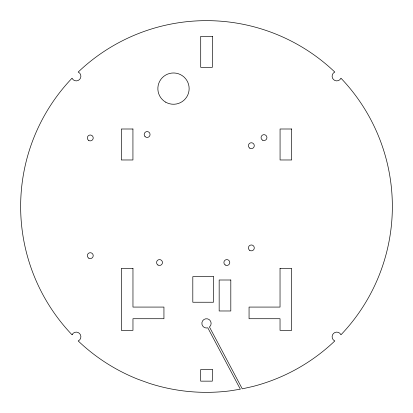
<?xml version="1.0" encoding="UTF-8"?>
<svg xmlns="http://www.w3.org/2000/svg" width="413" height="413" viewBox="0 0 413 413"><rect width="100%" height="100%" fill="white"/><g stroke="black" fill="none" stroke-linecap="round" stroke-linejoin="round"><path stroke-width="0.62" d="M132.965 268.388L132.965 307.076L163.94 307.076L163.94 318.722L132.965 318.722L132.965 330.338L121.319 330.338L121.319 268.388L132.965 268.388M280.035 268.388L280.035 307.076L249.06 307.076L249.06 318.722L280.035 318.722L280.035 330.338L291.681 330.338L291.681 268.388L280.035 268.388M212.416 36.349L212.354 67.324L200.708 67.324L200.708 36.349L212.416 36.349M72.218 334.432L72.079 334.778L71.021 333.725A185.85 185.85 0 0 1 71.021 79.275L72.079 78.222L72.218 78.568A4.646 4.646 0 0 0 79.528 79.528A4.646 4.646 0 0 0 78.568 72.218L78.222 72.079L79.275 71.021A185.85 185.85 0 0 1 333.725 71.021L334.778 72.079L334.432 72.218A4.646 4.646 0 0 0 333.472 79.528A4.646 4.646 0 0 0 340.782 78.568L340.921 78.222L341.979 79.275A185.85 185.85 0 0 1 341.979 333.725L340.921 334.778L340.782 334.432A4.646 4.646 0 0 0 333.472 333.472A4.646 4.646 0 0 0 334.432 340.782L334.778 340.921L333.725 341.979A185.85 185.85 0 0 1 252.72 386.511L242.266 388.85L209.437 326.92L209.783 326.652A4.646 4.646 0 0 0 207.703 318.882A4.646 4.646 0 0 0 202.014 324.572C202.644 327.008 205.395 328.572 207.806 327.814L240.356 389.211L229.793 390.884A185.85 185.85 0 0 1 149.067 383.254L138.087 379.299A185.85 185.85 0 0 1 79.275 341.979L78.222 340.921L78.568 340.782A4.646 4.646 0 0 0 79.528 333.472A4.646 4.646 0 0 0 72.218 334.432M132.934 129.001L121.319 129.001L121.319 159.976L132.934 159.976L132.934 129.001M291.681 129.001L280.066 129.001L280.066 159.976L291.681 159.976L291.681 129.001M213.459 276.653L192.809 276.653L192.809 302.239L213.459 302.239L213.459 276.653M230.81 280.004L219.164 280.004L219.164 310.979L230.81 310.979L230.81 280.004M212.308 369.532L200.692 369.532L200.692 381.147L212.308 381.147L212.308 369.532M145.046 136.584A2.943 2.943 0 0 0 149.971 135.263A2.943 2.943 0 0 0 146.367 131.659A2.943 2.943 0 0 0 145.046 136.584M157.942 265.012A2.943 2.943 0 0 0 162.459 262.647A2.943 2.943 0 0 0 158.153 259.916A2.943 2.943 0 0 0 157.942 265.012M225.204 264.976A2.943 2.943 0 0 0 229.767 262.709A2.943 2.943 0 0 0 225.524 259.891A2.943 2.943 0 0 0 225.204 264.976M262.529 140.152A2.943 2.943 0 0 0 266.943 137.601A2.943 2.943 0 0 0 262.529 135.051A2.943 2.943 0 0 0 262.529 140.152M249.648 148.086A2.943 2.943 0 0 0 254.279 145.965A2.943 2.943 0 0 0 250.128 143.012A2.943 2.943 0 0 0 249.648 148.086M88.449 140.25A2.943 2.943 0 0 0 93.193 138.376A2.943 2.943 0 0 0 89.203 135.206A2.943 2.943 0 0 0 88.449 140.25M88.81 258.197A2.943 2.943 0 0 0 93.224 255.652A2.943 2.943 0 0 0 88.81 253.102A2.943 2.943 0 0 0 88.81 258.197M249.669 250.319A2.943 2.943 0 0 0 254.284 248.161A2.943 2.943 0 0 0 250.102 245.239A2.943 2.943 0 0 0 249.669 250.319M165.68 102.161A15.642 15.642 0 0 0 189.144 88.614A15.642 15.642 0 0 0 165.68 75.068A15.642 15.642 0 0 0 165.68 102.161"/></g></svg>
